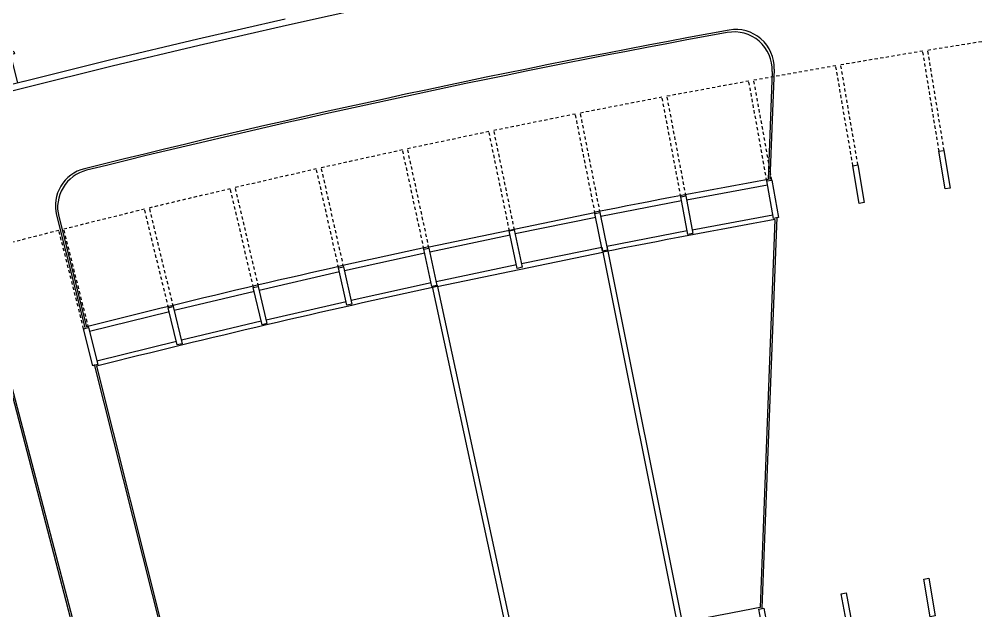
# Model space of a CAD drawing. Header units: millimetres. Extents: x 2757 to 3055, y 1102 to 1216.
# Drawn here: x 2809.81 to 2847.41, y 1157.02 to 1180.28 of the extents above; entities that cross this region are included whole.
import ezdxf

# ---------------------------------------------------------------- set-up
doc = ezdxf.new("R2010")
doc.units = ezdxf.units.MM
doc.linetypes.add('HIDDEN2', pattern=[0.1875, 0.125, -0.0625])
for name, color, linetype in [('BANC', 2, 'Continuous'), ('ESC', 1, 'Continuous'), ('ESTR', 3, 'Continuous'), ('PISO', 1, 'Continuous'), ('PROJ', 1, 'HIDDEN2')]:
    doc.layers.add(name, color=color, linetype=linetype)

# ---------------------------------------------------------------- blocks, each defined once
blk = doc.blocks.new('PILAR-SLC')
for points in [[(0.197, -26.487), (0.197, -27.987), (-0.003, -27.987), (-0.003, -26.487)], [(0.197, -42.97), (0.197, -44.47), (-0.003, -44.47), (-0.003, -42.97)]]:
    blk.add_lwpolyline(points, close=True)
blk = doc.blocks.new('ESCBSL-SLC')
for p, q in [((0.005, 3.105), (4.007, 3.105)), ((0.005, 3.105), (0.005, 2.905)), ((4.007, 3.105), (4.007, 0.005)), ((0.005, 2.905), (4.007, 2.905)), ((0.254, 1.755), (0.254, 2.905)), ((0.504, 1.755), (0.504, 2.905)), ((0.754, 1.755), (0.754, 2.905)), ((1.004, 1.755), (1.004, 2.905)), ((1.254, 1.755), (1.254, 2.905)), ((1.504, 1.755), (1.504, 2.905)), ((1.754, 1.755), (1.754, 2.905)), ((2.004, 1.755), (2.004, 2.905)), ((2.254, 1.755), (2.254, 2.905)), ((2.504, 1.755), (2.504, 2.905)), ((3.807, 2.905), (3.807, 0.005)), ((3.927, 2.905), (3.927, 0.005)), ((0.102, 1.755), (2.702, 1.755)), ((0.102, 1.755), (0.102, 1.655)), ((0.102, 1.655), (2.602, 1.655)), ((0.254, 1.555), (0.254, 1.655)), ((0.254, 1.555), (0.747, 1.555)), ((0.504, 1.555), (0.504, 1.655)), ((0.747, 1.555), (1.533, 1.555)), ((0.754, 1.555), (0.754, 1.655)), ((1.004, 1.555), (1.004, 1.655)), ((1.254, 1.555), (1.254, 1.655)), ((1.468, 1.555), (1.745, 1.555)), ((1.504, 1.555), (1.504, 1.655)), ((1.745, 1.555), (2.504, 1.555)), ((1.754, 1.555), (1.754, 1.655)), ((2.004, 1.555), (2.004, 1.655)), ((2.254, 1.555), (2.254, 1.655)), ((2.504, 1.252), (2.504, 1.655)), ((2.602, 1.655), (2.602, 1.252)), ((2.702, 1.755), (2.702, 1.152)), ((0.102, 1.252), (2.602, 1.252)), ((0.102, 1.252), (0.102, 1.152)), ((0.102, 1.152), (2.702, 1.152)), ((0.254, 1.352), (2.504, 1.352)), ((0.254, 1.252), (0.254, 1.352)), ((0.254, 0.005), (0.254, 1.152)), ((0.504, 1.252), (0.504, 1.352)), ((0.504, 0.005), (0.504, 1.152)), ((0.754, 1.252), (0.754, 1.352)), ((0.754, 0.005), (0.754, 1.152)), ((1.004, 1.252), (1.004, 1.352)), ((1.004, 0.005), (1.004, 1.152)), ((1.254, 1.252), (1.254, 1.352)), ((1.254, 0.005), (1.254, 1.152)), ((1.504, 1.252), (1.504, 1.352)), ((1.504, 0.005), (1.504, 1.152)), ((1.754, 1.252), (1.754, 1.352)), ((1.754, 0.005), (1.754, 1.152)), ((2.004, 1.252), (2.004, 1.352)), ((2.004, 0.005), (2.004, 1.152)), ((2.254, 1.252), (2.254, 1.352)), ((2.254, 0.005), (2.254, 1.152)), ((2.504, 0.005), (2.504, 1.152))]:
    blk.add_line(p, q)

msp = doc.modelspace()

# ---------------------------------------------------------------- linework, layer by layer
at = {"layer": 'BANC'}
for p, q in [((2823.751, 1180.789), (2820.315, 1180.031)), ((2820.259, 1180.275), (2816.83, 1179.488)), ((2820.315, 1180.031), (2816.886, 1179.244)), ((2816.828, 1179.487), (2813.406, 1178.671)), ((2816.886, 1179.244), (2813.464, 1178.428)), ((2813.404, 1178.67), (2810, 1177.828)), ((2813.464, 1178.428), (2810.048, 1177.582)), ((2809.984, 1177.824), (2806.576, 1176.95)), ((2810.048, 1177.582), (2806.64, 1176.708))]:
    msp.add_line(p, q, dxfattribs=at)
at = {"layer": 'PISO'}
for p, q in [((2839.483, 1178.31), (2839.318, 1173.973)), ((2839.41, 1178.216), (2839.249, 1173.976)), ((2836.043, 1173.18), (2839.225, 1173.769)), ((2832.671, 1172.527), (2835.849, 1173.143)), ((2825.918, 1171.333), (2832.424, 1172.682)), ((2811.276, 1172.574), (2812.39, 1168.154)), ((2811.363, 1172.513), (2812.454, 1168.185)), ((2829.305, 1171.845), (2832.477, 1172.488)), ((2836.267, 1172.001), (2839.436, 1172.588)), ((2839.513, 1172.398), (2838.934, 1157.153)), ((2839.585, 1172.497), (2838.998, 1157.124)), ((2832.906, 1171.35), (2836.07, 1171.963)), ((2825.946, 1171.135), (2829.112, 1171.805)), ((2829.55, 1170.67), (2832.709, 1171.311)), ((2832.71, 1171.311), (2835.673, 1156.521)), ((2832.906, 1171.35), (2835.87, 1156.56)), ((2822.592, 1170.396), (2825.753, 1171.093)), ((2826.242, 1169.767), (2832.749, 1171.115)), ((2826.2, 1169.962), (2829.353, 1170.629)), ((2819.245, 1169.629), (2822.399, 1170.353)), ((2822.857, 1169.226), (2826.004, 1169.92)), ((2826.036, 1169.773), (2829.207, 1155.102)), ((2826.232, 1169.815), (2829.402, 1155.144)), ((2815.904, 1168.833), (2819.052, 1169.584)), ((2819.519, 1168.46), (2822.66, 1169.181)), ((2812.57, 1168.008), (2815.712, 1168.786)), ((2816.189, 1167.667), (2819.323, 1168.415)), ((2812.865, 1166.845), (2815.993, 1167.619)), ((2812.756, 1166.699), (2816.425, 1152.144)), ((2812.845, 1166.634), (2816.483, 1152.201)), ((2809.462, 1165.766), (2813.223, 1151.365)), ((2809.509, 1165.866), (2813.301, 1151.343))]:
    msp.add_line(p, q, dxfattribs=at)
for centre, radius, start, end in [((2911.053, 776.853), 409.609, 100.314, 103.94106), ((2837.984, 1178.367), 1.5, 357.8134, 100.314), ((2911.053, 776.853), 409.529, 100.32647, 103.93119), ((2837.911, 1178.273), 1.5, 357.8238, 100.3265), ((2812.73, 1172.94), 1.5, 103.9411, 194.1463), ((2812.818, 1172.88), 1.5, 103.9312, 194.1463), ((2911.053, 776.853), 403.563, 100.24894, 101.23333), ((2911.053, 776.853), 401.963, 100.25195, 101.23333), ((2911.053, 776.853), 403.563, 102.18054, 104.14177), ((2911.053, 776.853), 401.963, 102.18049, 104.14175), ((2911.028, 776.925), 387.003, 100.73623, 101.22793)]:
    msp.add_arc(centre, radius, start, end, dxfattribs=at)
at = {"layer": 'PROJ'}
for p, q in [((2845.522, 1179.062), (2848.751, 1179.575)), ((2846.166, 1175.114), (2845.522, 1179.062)), ((2842.1, 1178.49), (2845.325, 1179.03)), ((2845.969, 1175.082), (2845.325, 1179.03)), ((2838.683, 1177.888), (2841.903, 1178.456)), ((2842.581, 1174.514), (2841.903, 1178.456)), ((2842.778, 1174.548), (2842.1, 1178.49)), ((2835.272, 1177.257), (2838.487, 1177.853)), ((2839.198, 1173.916), (2838.487, 1177.853)), ((2839.395, 1173.952), (2838.683, 1177.888)), ((2831.866, 1176.598), (2835.075, 1177.22)), ((2835.82, 1173.29), (2835.075, 1177.22)), ((2836.017, 1173.327), (2835.272, 1177.257)), ((2828.465, 1175.909), (2831.669, 1176.559)), ((2832.448, 1172.635), (2831.669, 1176.559)), ((2832.644, 1172.674), (2831.866, 1176.598)), ((2825.071, 1175.192), (2828.269, 1175.869)), ((2829.081, 1171.952), (2828.269, 1175.869)), ((2829.277, 1171.992), (2828.465, 1175.909)), ((2821.683, 1174.445), (2824.875, 1175.149)), ((2825.72, 1171.24), (2824.875, 1175.149)), ((2825.916, 1171.282), (2825.071, 1175.192)), ((2818.301, 1173.67), (2821.487, 1174.401)), ((2822.366, 1170.499), (2821.487, 1174.401)), ((2822.561, 1170.543), (2821.683, 1174.445)), ((2814.926, 1172.866), (2818.106, 1173.624)), ((2819.018, 1169.729), (2818.106, 1173.624)), ((2819.212, 1169.775), (2818.301, 1173.67)), ((2811.558, 1172.033), (2814.732, 1172.819)), ((2815.676, 1168.932), (2814.732, 1172.819)), ((2815.87, 1168.979), (2814.926, 1172.866)), ((2808.197, 1171.172), (2811.364, 1171.984)), ((2812.342, 1168.105), (2811.364, 1171.984)), ((2812.535, 1168.154), (2811.558, 1172.033))]:
    msp.add_line(p, q, dxfattribs=at)

# ---------------------------------------------------------------- block references
at = {"layer": 'ESC', "xscale": -1, "rotation": 14.11094661484598}
msp.add_blockref('ESCBSL-SLC', (2810.003, 1177.817), dxfattribs=at)
at = {"layer": 'ESTR'}
for p, rotation in [((2841.7, 1201.223), 9.268292682926829), ((2838.089, 1200.617), 9.75609756097561), ((2834.484, 1199.98), 10.24390243902439), ((2830.885, 1199.313), 10.73170731707317), ((2827.291, 1198.615), 11.21951219512195), ((2823.703, 1197.887), 11.70731707317074), ((2820.122, 1197.128), 12.19512195121951), ((2816.547, 1196.339), 12.6829268292683), ((2812.979, 1195.519), 13.17073170731707), ((2809.418, 1194.669), 13.65853658536586), ((2805.865, 1193.788), 14.14634146341464)]:
    msp.add_blockref('PILAR-SLC', p, dxfattribs=dict(at, rotation=rotation))

doc.saveas('drawing.dxf')
